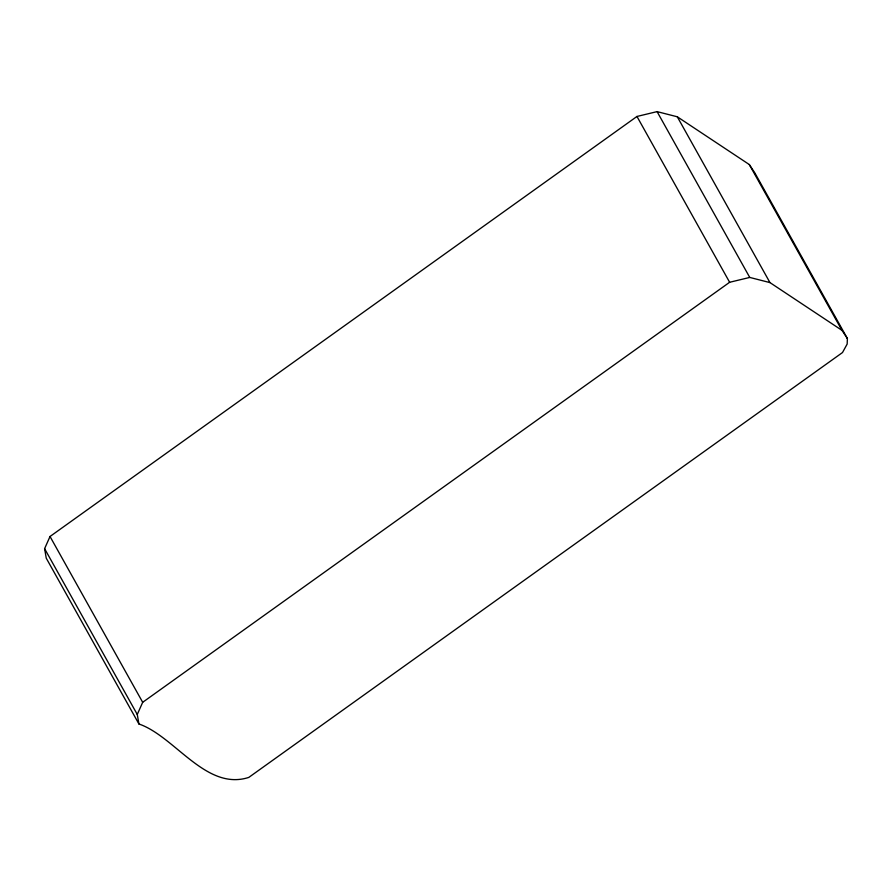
<?xml version="1.0" encoding="UTF-8"?>
<svg xmlns="http://www.w3.org/2000/svg" width="892" height="892" viewBox="0 0 892 892"><rect width="100%" height="100%" fill="white"/><g stroke="black" fill="none" stroke-linecap="round" stroke-linejoin="round"><path stroke-width="1.34" d="M847.4 338.536L847.155 344.078L842.494 352.541L248.79 777.411C206.063 791.26 174.944 736.346 138.918 723.981L46.25 558.169L44.6 548.658L50.019 536.493L636.966 116.462L657.081 111.623L677.296 116.785L749.291 164.541L754.732 172.725L847.4 338.536L841.959 330.352L749.291 164.541M138.918 723.981L137.268 714.459L142.687 702.305L729.634 282.273L749.748 277.434L769.963 282.597L841.959 330.352M677.296 116.785L769.963 282.597M657.081 111.623L749.748 277.434M636.966 116.462L729.634 282.273M50.019 536.493L142.687 702.305M44.6 548.658L137.268 714.459"/></g></svg>
